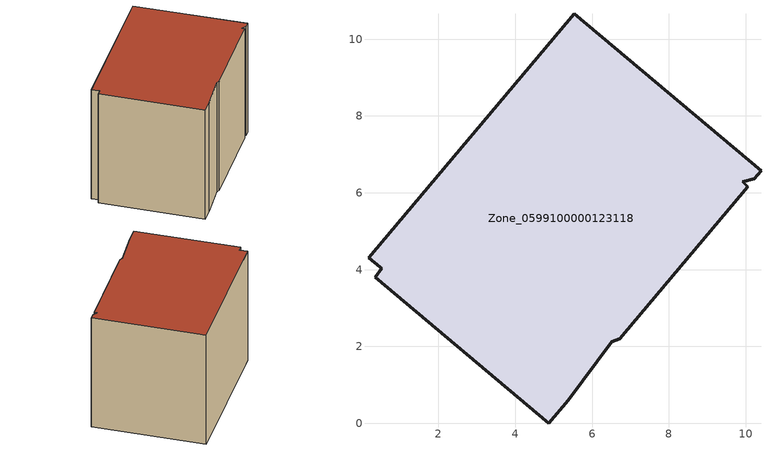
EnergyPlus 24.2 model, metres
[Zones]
Zone_0599100000123118
 floor ground (C_G): 10.22,6.36 9.93,6.29 10.05,6.15 6.72,2.2 6.51,2.12 5.38,0.6 4.87,0 0.35,3.8 0.53,4.03 0.49,4.07 0.18,4.31 5.54,10.66 10.4,6.57 z0
 wall outside (C_F): 10.4,6.57 5.54,10.66 0.18,4.31 0.49,4.07 0.53,4.03 0.35,3.8 4.87,0 5.38,0.6 6.51,2.12 6.72,2.2 10.05,6.15 9.93,6.29 10.22,6.36 10.4,6.57 z0:7
 roof outside (C_R): 9.93,6.29 10.22,6.36 10.4,6.57 5.54,10.66 0.18,4.31 0.49,4.07 0.53,4.03 0.35,3.8 4.87,0 5.38,0.6 6.51,2.12 6.72,2.2 10.05,6.15 z7
[BUILDING]
Pand.0599100000123118: North Axis=0; Terrain=City; Loads Convergence Tolerance Value=0.04; Temperature Convergence Tolerance Value=0.4; Solar Distribution=FullExterior; Maximum Number of Warmup Days=25; Minimum Number of Warmup Days=1
[Site:Location]
Rotterdam.The.Hague.AP_ZH_NLD Design_Conditions: Latitude=51.96; Longitude=4.45; Time Zone=1; Elevation=-4.5
[SITE:GROUNDTEMPERATURE:BUILDINGSURFACE]
18, 18, 18, 18, 18, 18, 18, 18, 18, 18, 18, 18
[MATERIAL] Thermal Absorptance=0.9; Solar Absorptance=0.7; Visible Absorptance=0.7
Name | Roughness | Thickness | Conductivity | Density | Specific Heat
G.TC.1946-1964 | MediumSmooth | 0.15 | 1 | 540 | 1210
F.TC.1946-1964 | Rough | 0.3 | 0.857143 | 1920 | 840
R.TC.1946-1964 | MediumRough | 0.2 | 0.235294 | 1500 | 1000
[CONSTRUCTION]
C_G: G.TC.1946-1964
C_F: F.TC.1946-1964
C_R: R.TC.1946-1964
[ZONE]
Zone_0599100000123118: Type=1; Multiplier=1; Ceiling Height=Autocalculate; Volume=Autocalculate; Floor Area=autocalculate; Part of Total Floor Area=Yes
[ZONEINFILTRATION:DESIGNFLOWRATE]
Infil_Zone_0599100000123118: Zone or ZoneList or Space or SpaceList=Zone_0599100000123118; Schedule=AlwaysOn; Design Flow Rate Calculation Method=Flow/Area; Flow Rate per Floor Area=0.003; Constant Term Coefficient=1; Temperature Term Coefficient=0; Velocity Term Coefficient=0; Velocity Squared Term Coefficient=0
[HVACTEMPLATE:ZONE:IDEALLOADSAIRSYSTEM]
Zone_0599100000123118: Maximum Heating Supply Air Temperature=50; Minimum Cooling Supply Air Temperature=13; Maximum Heating Supply Air Humidity Ratio=0.0156; Minimum Cooling Supply Air Humidity Ratio=0.0077; Heating Limit=NoLimit; Cooling Limit=NoLimit; Dehumidification Control Type=ConstantSensibleHeatRatio; Cooling Sensible Heat Ratio=0.7; Dehumidification Setpoint=60; Humidification Control Type=None; Humidification Setpoint=30; Outdoor Air Method=None; Outdoor Air Flow Rate per Person=0.00944; Outdoor Air Flow Rate per Zone Floor Area=0; Outdoor Air Flow Rate per Zone=0; Demand Controlled Ventilation Type=None; Outdoor Air Economizer Type=NoEconomizer; Heat Recovery Type=None; Sensible Heat Recovery Effectiveness=0.7; Latent Heat Recovery Effectiveness=0.65
[ZONECONTROL:THERMOSTAT]
ThermostatControl_Zone_0599100000123118: Zone or ZoneList=Zone_0599100000123118; Control Type Schedule=DualSetpointControlType; Control 1=Thermostat_Zone_0599100000123118; Temperature Difference Between Cutout And Setpoint=0
[THERMOSTATSETPOINT:DUALSETPOINT]
Thermostat_Zone_0599100000123118: Heating Setpoint Temperature Schedule=HeatingSetpoint_Zone_0599100000123118; Cooling Setpoint Temperature Schedule=CoolingSetpoint_Zone_0599100000123118
[SCHEDULE:COMPACT]
HeatingSetpoint_Zone_0599100000123118: Through: 12/31, For: AllDays, Until: 24:00, 21
CoolingSetpoint_Zone_0599100000123118: Through: 12/31, For: AllDays, Until: 24:00, 24
DualSetpointControlType: Through: 12/31, For: AllDays, Until: 24:00, 4
AlwaysOn: Through: 12/31, For: AllDays, Until: 24:00, 1
